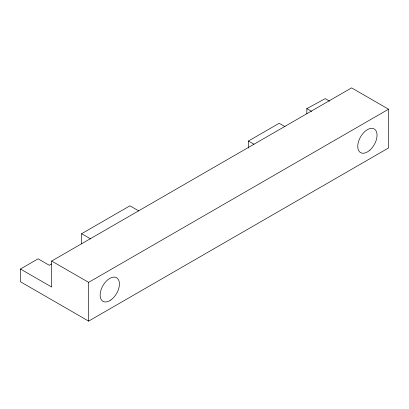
<?xml version="1.0" encoding="UTF-8"?>
<svg xmlns="http://www.w3.org/2000/svg" width="409" height="409" viewBox="0 0 409 409"><rect width="100%" height="100%" fill="white"/><g stroke="black" fill="none" stroke-linecap="round" stroke-linejoin="round"><path stroke-width="0.61" d="M20.45 269.02L51.672 287.046L51.672 261.039L351.597 87.879L388.55 109.213L388.55 147.961L88.625 321.121L20.45 281.76L20.45 269.02L38.103 258.825L49.285 265.283L51.488 264.01M81.631 243.887L81.631 233.697L129.924 205.814L138.707 210.886M248.432 148.022L248.432 141.018L279.163 123.273L285.078 126.693M51.672 261.039L88.625 282.374L388.55 109.213M306.822 113.733L306.822 108.641L325.206 98.651L329.603 101.187M306.822 108.641L311.627 111.412M248.432 141.018L253.963 144.208M81.631 233.697L90.686 238.922M88.625 282.374L88.625 321.121M110.839 299.996A13.645 7.878 -60 0 0 117.552 278.447A13.645 7.878 -60 0 0 100.941 290.16A13.645 7.878 -60 0 0 110.839 299.996M369.894 150.118A13.645 7.878 -60 0 0 374.225 128.978A13.645 7.878 -60 0 0 358.079 143.298A13.645 7.878 -60 0 0 369.894 150.118"/></g></svg>
